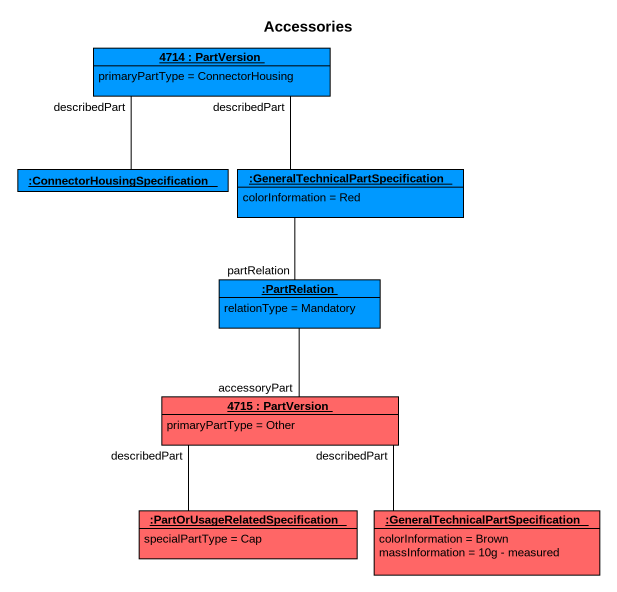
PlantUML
@startuml
title Accessories
hide circle
hide empty members
object "4714 : PartVersion" as o4714 #0099FF {
  primaryPartType = ConnectorHousing
}
object ":ConnectorHousingSpecification" as ConnectorHousingSpecificatio #0099FF
object ":GeneralTechnicalPartSpecification" as GeneralTechnicalPartSpecific #0099FF {
  colorInformation = Red
}
object ":PartRelation" as PartRelation #0099FF {
  relationType = Mandatory
}
object "4715 : PartVersion" as o4715 #FF6666 {
  primaryPartType = Other
}
object ":PartOrUsageRelatedSpecification" as PartOrUsageRelatedSpecificat #FF6666 {
  specialPartType = Cap
}
object ":GeneralTechnicalPartSpecification" as GeneralTechnicalPartSpecific_2 #FF6666 {
  colorInformation = Brown
  massInformation = 10g - measured
}
o4714 -- GeneralTechnicalPartSpecific : describedPart
ConnectorHousingSpecificatio -up- o4714 : describedPart
GeneralTechnicalPartSpecific -- PartRelation : partRelation
PartRelation -- o4715 : accessoryPart
o4715 -- PartOrUsageRelatedSpecificat : describedPart
o4715 -right- GeneralTechnicalPartSpecific_2 : describedPart
@enduml
